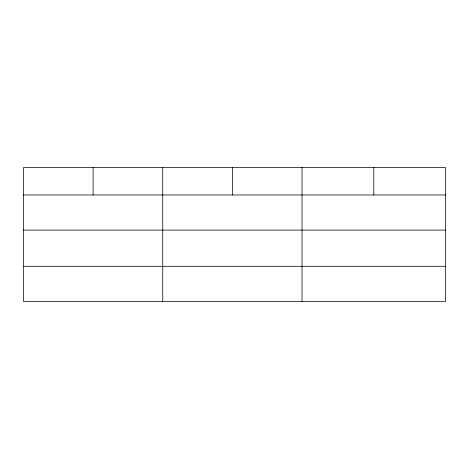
<?xml version="1.0" encoding="UTF-8"?>
<svg xmlns="http://www.w3.org/2000/svg" width="469" height="469" viewBox="0 0 469 469"><rect width="100%" height="100%" fill="white"/><g stroke="black" fill="none" stroke-linecap="round" stroke-linejoin="round"><path stroke-width="0.7" d="M445.55 230.103L445.55 167.568L23.45 167.568L23.45 301.432L445.55 301.432L445.55 230.103L23.45 230.103M23.45 194.975L445.55 194.975M23.45 266.304L445.55 266.304M373.793 167.568L373.793 194.975M302.036 167.568L302.036 301.432M232.389 167.568L232.389 194.975M162.743 167.568L162.743 301.432M93.097 167.568L93.097 194.975"/></g></svg>
